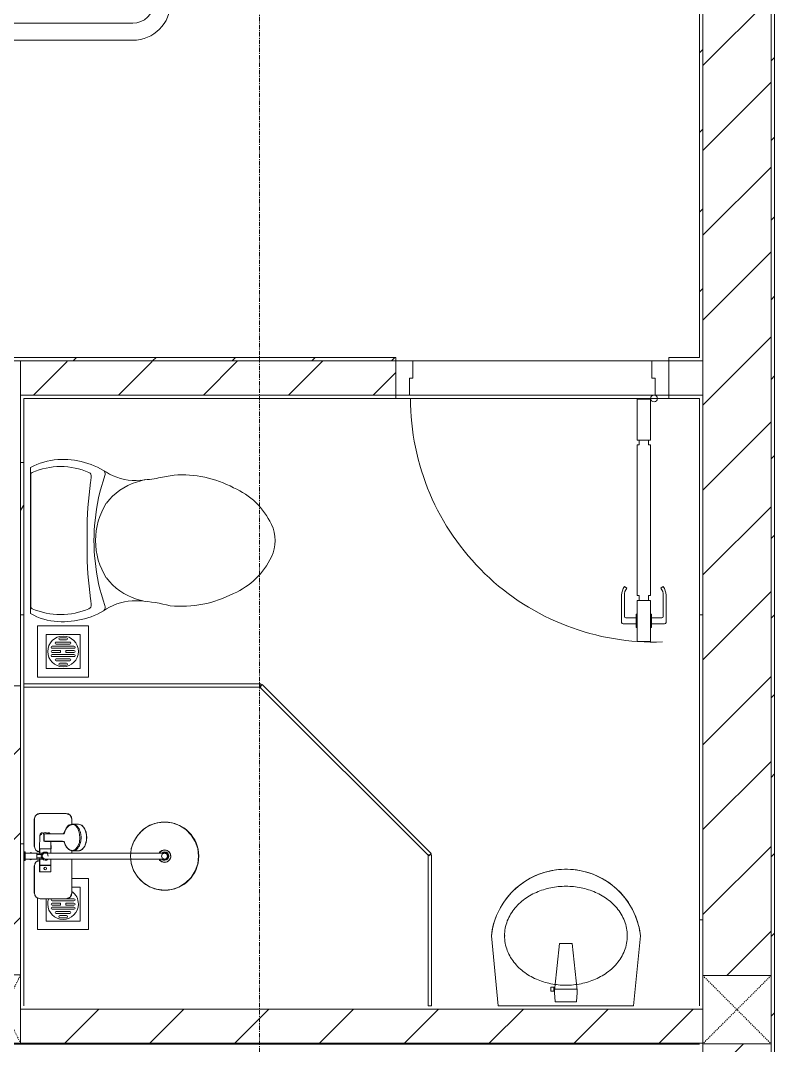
# Model space of a CAD drawing. Header units: millimetres. Extents: x 5357 to 201988, y -16345 to 109895.
# Drawn here: x 114252 to 116463, y 56630 to 59635 of the extents above; entities that cross this region are included whole.
import ezdxf

# ---------------------------------------------------------------- set-up
doc = ezdxf.new("R2010")
doc.units = ezdxf.units.MM
doc.linetypes.add('Dash', pattern=[6, 3, -3])
doc.linetypes.add('Grid Line', pattern=[22.225, 12.7, -3.175, 3.175, -3.175])
for name, color, linetype, lineweight in [('0-1', 7, 'Continuous', 5), ('A-DETL-GENF-1', 53, 'Continuous', 9), ('A-DOOR-1', 53, 'Continuous', 9), ('A-FLOR', 192, 'Continuous', 9), ('A-FLOR-1', 10, 'Continuous', 9), ('A-FLOR-2', 53, 'Continuous', 9), ('A-GLAZ-CURT-1', 53, 'Continuous', 9), ('A-WALL', 113, 'Continuous', 9), ('A-WALL-1', 9, 'Continuous', 18), ('A-WALL-2', 53, 'Continuous', 9), ('A-WALL-4', 113, 'Continuous', 18), ('A-WALL-PATT-1', 10, 'Continuous', 9), ('A-WALL-PATT-2', 53, 'Continuous', 9), ('A-WALL-PATT-3', 111, 'Continuous', 9), ('I-FURN-1', 53, 'Continuous', 9), ('I-WALL-1', 9, 'Continuous', 18), ('I-WALL-2', 53, 'Continuous', 9), ('I-WALL-3', 2, 'Continuous', 18), ('M-EQPM-1', 53, 'Continuous', 9), ('P-SANR-FIXT', 6, 'Continuous', 9), ('P-SANR-FIXT-1', 53, 'Continuous', 9), ('P-SANR-FIXT-2', 221, 'Continuous', 9), ('S-COLS', 52, 'Continuous', 9), ('S-COLS-2', 9, 'Continuous', 18), ('S-COLS-4', 53, 'Continuous', 9), ('S-COLS-5', 52, 'Continuous', 18), ('S-COLS-6', 52, 'Dash', 9), ('S-COLS-HDLN', 52, 'Dash', 9), ('S-COLS-HDLN-1', 53, 'Dash', 9), ('S-GRID-1', 1, 'Grid Line', 9)]:
    doc.layers.add(name, color=color, linetype=linetype, lineweight=lineweight)
pattern_1 = [(45, (0, 0), (-124.4508, 124.4508), [])]
pattern_2 = [(45, (0, 0), (-116.67262, 116.67262), [])]
pattern_3 = [(0, (0, 0), (894.08, 223.52), [73.762, -596.798, 73.762, -596.798, -3576.32]), (0, (0, 0), (894.08, 223.52), [-1341.12, 73.762, -1267.358, 73.762, -596.798, -1564.64]), (0, (0, 0), (894.08, 223.52), [-3352.8, 73.762, -373.278, 73.762, -1043.838]), (120, (335.28, 111.76), (-640.614, 662.536), [73.762, -596.798, 73.762, -4173.118]), (120, (335.28, 111.76), (-640.614, 662.536), [-744.322, -596.798, 73.762, -1267.358, -2235.2]), (120, (335.28, 111.76), (-640.614, 662.536), [-2682.24, 73.762, -596.798, 73.762, -1490.878]), (120, (335.28, 111.76), (-640.614, 662.536), [-3426.562, -373.278, 73.762, -1043.838]), (240, (447.04, 558.8), (-253.466, -886.056), [73.762, -596.798, 73.762, -4173.118]), (240, (447.04, 558.8), (-253.466, -886.056), [-744.322, -596.798, 73.762, -1267.358, -2235.2]), (240, (447.04, 558.8), (-253.466, -886.056), [-2682.24, 73.762, -596.798, 73.762, -1490.878]), (240, (447.04, 558.8), (-253.466, -886.056), [-3426.562, -373.278, 73.762, -1043.838])]

# ---------------------------------------------------------------- blocks, each defined once
blk = doc.blocks.new('NCV_TKTC_KET CAU_rvt-1-TKCS_MB SÂN ĐƯỜNG NỘI BỘ')
at = {"layer": 'A-FLOR-1'}
for p, q in [((111752.8, 56634.3), (116242.6, 56634.3)), ((116242.6, 56634.3), (111752.8, 56634.3)), ((116242.6, 56634.3), (111752.8, 56634.3)), ((111752.8, 56634.3), (116242.6, 56634.3))]:
    blk.add_line(p, q, dxfattribs=at)
blk = doc.blocks.new('DOOR_CW_01 CANH MO-PANEL KINH - DIG_02-800x2200-CỬA NHÔM KÍNH-400864-TKCS_MB SÂN ĐƯỜNG NỘI BỘ')
at = {"layer": 'A-DETL-GENF-1'}
for p, q in [((-347, 772), (-307, 772)), ((-347, 652), (-347, 772)), ((-307, 772), (-307, 652)), ((-349, 731.8), (-347, 731.8)), ((-349, 692.2), (-349, 731.8)), ((-347, 692.2), (-347, 731.8)), ((-307, 692.2), (-307, 731.8)), ((-305, 731.8), (-307, 731.8)), ((-305, 692.2), (-305, 731.8)), ((-392, 637), (-392, 716.5)), ((-349, 720.5), (-388, 720.5)), ((-384, 699.5), (-384, 637)), ((-349, 703.5), (-380, 703.5)), ((-347, 692.2), (-349, 692.2)), ((-307, 692.2), (-305, 692.2)), ((-305, 720.5), (-266, 720.5)), ((-305, 703.5), (-274, 703.5)), ((-270, 699.5), (-270, 637)), ((-262, 637), (-262, 716.5)), ((-307, 652), (-347, 652)), ((-347, 638), (-341, 638)), ((-347, 638), (-347, 196)), ((-313, 652), (-341, 652)), ((-341, 652), (-341, 638)), ((-313, 638), (-313, 652)), ((-307, 638), (-313, 638)), ((-307, 196), (-307, 638)), ((-383.9, 611.2), (-377.3, 615.8)), ((-270.1, 611.2), (-276.7, 615.8)), ((-347, 196), (-341, 196)), ((-307, 182), (-347, 182)), ((-347, 182), (-347, 62)), ((-341, 196), (-341, 182)), ((-341, 182), (-313, 182)), ((-307, 196), (-313, 196)), ((-313, 182), (-313, 196)), ((-307, 62), (-307, 182)), ((-347, 62), (-307, 62))]:
    blk.add_line(p, q, dxfattribs=at)
blk.add_circle((-357, 60), 10, dxfattribs=at)
for centre, radius, start, end in [((-357, 60), 714, 360, 92), ((-388, 716.5), 4, 90, 180), ((-380, 699.5), 4, 90, 180), ((-274, 699.5), 4, 0, 90), ((-266, 716.5), 4, 0, 90), ((-347, 637), 45, 180, 215), ((-347, 637), 37, 180, 215), ((-307, 637), 37, 325, 0), ((-307, 637), 45, 325, 0)]:
    blk.add_arc(centre, radius, start, end, dxfattribs=at)
at = {"layer": 'A-DOOR-1'}
for p, q in [((-360, 50), (-400, 50)), ((-400, 50), (-400, -50)), ((-360, 0), (-360, 50)), ((-357, 50), (-332, 50)), ((400, 50), (360, 50)), ((360, 50), (360, 0)), ((400, -50), (400, 50)), ((-350, 0), (-360, 0)), ((-350, -50), (-350, 0)), ((360, 0), (350, 0)), ((350, 0), (350, -50)), ((-400, -50), (-350, -50)), ((350, -50), (400, -50))]:
    blk.add_line(p, q, dxfattribs=at)
blk = doc.blocks.new('GIUONG NGU-2TAB-1600x2000 - GIUONG NGU-2TAB-1600x2000-842839-TKCS_MB SÂN ĐƯỜNG NỘI BỘ')
at = {"layer": 'I-FURN-1'}
for p, q in [((8.5, 0), (8.5, -50)), ((458.5, -50), (458.5, 0)), ((458.5, 0), (458.5, -50)), ((2108.2, -50), (2108.2, 0)), ((2108.2, 0), (2108.2, -50)), ((2558.2, -50), (2558.2, 0)), ((458.5, -50), (8.5, -50)), ((8.5, -50), (8.5, -450.3)), ((8.5, -50), (458.5, -50)), ((458.5, -50), (8.5, -50)), ((8.5, -50), (8.5, -450.3)), ((458.5, -450.3), (458.5, -50)), ((2108.2, -50), (458.5, -50)), ((458.5, -50), (458.5, -1938.9)), ((458.5, -50), (2108.2, -50)), ((458.5, -1938.9), (458.5, -50)), ((458.5, -450.3), (458.5, -50)), ((458.5, -50), (2108.2, -50)), ((2558.2, -50), (2108.2, -50)), ((2108.2, -50), (2108.2, -450.3)), ((2108.2, -1938.9), (2108.2, -50)), ((2108.2, -50), (2558.2, -50)), ((2108.2, -50), (2558.2, -50)), ((2108.2, -450.3), (2108.2, -50)), ((2108.2, -50), (2108.2, -1938.9)), ((2558.2, -450.3), (2558.2, -50)), ((2558.2, -50), (2558.2, -450.3)), ((233.5, -86.8), (233.5, -413.5)), ((2333.2, -86.8), (2333.2, -413.5)), ((508.5, -100), (2058.2, -100)), ((508.5, -1938.9), (508.5, -100)), ((2058.2, -100), (2058.2, -1938.9)), ((120.2, -250.2), (346.8, -250.2)), ((2446.5, -250.2), (2219.8, -250.2)), ((8.5, -450.3), (458.5, -450.3)), ((8.5, -450.3), (458.5, -450.3)), ((2108.2, -450.3), (2558.2, -450.3)), ((2558.2, -450.3), (2108.2, -450.3)), ((1997.1, -2000), (569.6, -2000)), ((569.6, -2050), (1997.1, -2050)), ((1997.1, -2050), (569.6, -2050))]:
    blk.add_line(p, q, dxfattribs=at)
for centre in [(233.5, -250.2), (2333.2, -250.2)]:
    blk.add_circle(centre, 150.7, dxfattribs=at)
for centre, radius, start, end in [((569.6, -1938.9), 111.1, 180, 270), ((569.6, -1938.9), 111.1, 180, 270), ((569.6, -1938.9), 61.1, 180, 270), ((1997.1, -1938.9), 111.1, 270, 360), ((1997.1, -1938.9), 61.1, 270, 0), ((1997.1, -1938.9), 111.1, 270, 0)]:
    blk.add_arc(centre, radius, start, end, dxfattribs=at)
blk = doc.blocks.new('TOILET - TOILET-348229-TKCS_MB SÂN ĐƯỜNG NỘI BỘ')
at = {"layer": 'P-SANR-FIXT-1'}
for p, q in [((214.2, -19.1), (-214.2, -19.1)), ((194, -19.9), (-194, -19.9)), ((-171.7, -330.3), (-178.6, -355.5)), ((171.7, -330.3), (178.6, -355.5))]:
    blk.add_line(p, q, dxfattribs=at)
for centre, radius, start, end in [((-46.1, -111.1), 191.6, 151.2809, 176.4513), ((-9.8, -107.2), 207.3, 156.2862, 203.7138), ((-193.7, -26.4), 6.48, 92.3168, 156.2862), ((193.7, -26.4), 6.48, 23.7138, 87.6832), ((9.8, -107.2), 207.3, 336.2862, 23.7138), ((46.1, -111.1), 191.6, 3.5487, 28.7191), ((1.9, -114.1), 239.7, 176.4513, 195.2961), ((-1.9, -114.1), 239.7, 344.7039, 3.5487), ((-4, -115.7), 233.6, 195.2961, 215.2147), ((4, -115.7), 233.6, 324.7853, 344.7039), ((-189.1, -185.5), 11.7, 205.4105, 277.5788), ((0.6, -792.1), 586.9, 95.8322, 108.9927), ((178.9, -2951.3), 2778.4, 97.2351, 97.5788), ((-14.3, -1400.4), 1215.6, 90.3974, 97.407), ((0, -416), 206.1, 90, 122.0732), ((0, -786.7), 581.5, 84.1678, 95.8322), ((0, -3462.8), 3278, 89.6026, 90.3974), ((0, -416), 206.1, 57.9268, 90), ((14.3, -1400.4), 1215.6, 82.593, 89.6026), ((-0.6, -792.1), 586.9, 71.0073, 84.1678), ((-178.9, -2951.3), 2778.4, 82.4212, 82.7649), ((189.1, -185.5), 11.7, 262.4212, 334.5895), ((-195, -224.1), 13.8, 230.6724, 288.9927), ((195, -224.1), 13.8, 251.0073, 309.3276), ((-343.5, -327.4), 167.3, 355.4559, 27.38), ((-0.4, -384), 179.5, 127.4036, 162.5964), ((0.4, -384), 179.5, 17.4036, 52.5964), ((343.5, -327.4), 167.3, 152.62, 184.5441), ((-719.2, -297.5), 544.3, 346.0536, 355.4559), ((719.2, -297.5), 544.3, 184.5441, 190.2879), ((-1948.3, -805.1), 2171.2, 9.681, 10.8949), ((137.1, -461.2), 329.8, 174.3487, 207.6878), ((-137.1, -461.2), 329.8, 332.3122, 3.6835), ((45.1, -528.6), 217.6, 203.2216, 244.7718), ((-45.1, -528.6), 217.6, 295.2282, 336.7784), ((0, -624.4), 111.7, 244.7718, 295.2282)]:
    blk.add_arc(centre, radius, start, end, dxfattribs=at)
blk = doc.blocks.new('bonruatreo - Chậu rửa-348246-TKCS_MB SÂN ĐƯỜNG NỘI BỘ')
at = {"layer": 'P-SANR-FIXT-1'}
for p, q in [((-218.6, 205), (-198.4, 0)), ((-177.8, 205), (-180.6, 205)), ((198.4, 0), (218.6, 205)), ((-198.4, 0), (198.4, 0)), ((165, 0), (-165, 0))]:
    blk.add_line(p, q, dxfattribs=at)
at = {"layer": 'P-SANR-FIXT-1', "flags": 128}
blk.add_lwpolyline([(-218.6, 205), (-217.4, 213.7), (-215.9, 222.4), (-214, 231), (-211.8, 239.5), (-209.3, 247.9), (-206.4, 256.2), (-203.2, 264.4), (-199.6, 272.5), (-195.8, 280.4), (-191.6, 288.1), (-187.1, 295.7), (-182.3, 303.1), (-177.3, 310.3), (-171.9, 317.3), (-166.3, 324.1), (-160.4, 330.6), (-154.2, 336.9), (-147.8, 342.9), (-141.2, 348.7), (-134.3, 354.2), (-127.3, 359.4), (-120, 364.4), (-112.5, 369), (-104.9, 373.4), (-97.1, 377.4), (-89.1, 381.2), (-81, 384.6), (-72.7, 387.6), (-64.4, 390.4), (-55.9, 392.8), (-47.3, 394.8), (-38.7, 396.6), (-30, 397.9), (-21.3, 399), (-12.5, 399.6), (-3.7, 400), (5.1, 399.9), (13.9, 399.6), (22.6, 398.8), (31.4, 397.8), (40.1, 396.3), (48.7, 394.5), (57.2, 392.4), (65.7, 390), (74, 387.2), (82.2, 384.1), (90.3, 380.6), (98.3, 376.8), (106.1, 372.7), (113.7, 368.3), (121.1, 363.6), (128.4, 358.7), (135.4, 353.4), (142.2, 347.8), (148.8, 342), (155.2, 335.9), (161.3, 329.6), (167.2, 323), (172.8, 316.2), (178.1, 309.2), (183.1, 302), (187.8, 294.6), (192.2, 287), (196.4, 279.2), (200.2, 271.3), (203.7, 263.2), (206.8, 255), (209.7, 246.6), (212.2, 238.2), (214.3, 229.7), (216.1, 221.1), (217.6, 212.4), (218.6, 205)], dxfattribs=at)
at = {"layer": 'P-SANR-FIXT-1'}
blk.add_arc((0, 180), 220, 6.525, 173.475, dxfattribs=at)
for points in [[(-180, 205), (-180, 212.4), (-178.6, 227.3), (-172.4, 248.8), (-162.5, 268.9), (-149.4, 287), (-133.8, 303), (-116.1, 316.6), (-96.9, 327.9), (-76.5, 336.8), (-55.2, 343.5), (-33.3, 347.9), (-11.2, 350.1), (11.1, 350.1), (33.3, 347.9), (55.2, 343.5), (76.5, 336.8), (96.9, 327.9), (116.1, 316.6), (133.8, 302.9), (149.5, 287), (162.5, 268.8), (172.4, 248.8), (178.6, 227.3), (180, 212.4), (180, 205)], [(180, 205), (180, 197.6), (178.6, 182.7), (172.4, 161.2), (162.5, 141.2), (149.5, 123), (133.8, 107.1), (116.1, 93.4), (96.9, 82.1), (76.5, 73.2), (55.2, 66.5), (33.3, 62.1), (11.1, 59.9), (-11.2, 59.9), (-33.3, 62.1), (-55.2, 66.5), (-76.5, 73.2), (-96.9, 82.1), (-116.1, 93.4), (-133.8, 107), (-149.4, 123), (-162.5, 141.1), (-172.4, 161.2), (-178.6, 182.7), (-180, 197.6), (-180, 205)]]:
    blk.add_open_spline(points, degree=3, dxfattribs=at)
at = {"layer": 'P-SANR-FIXT-2'}
for p, q in [((-18.5, 182.5), (-32.2, 52.9)), ((18.5, 182.5), (-18.5, 182.5)), ((33, 45.4), (18.5, 182.5)), ((-35.6, 54.2), (-44.7, 54.2)), ((-44.7, 54.2), (-44.7, 42.8)), ((-44.7, 42.8), (-35.6, 42.8)), ((-35.6, 52.9), (-35.6, 54.2)), ((-32.2, 52.9), (-35.6, 52.9)), ((-35.6, 44.2), (-35.6, 52.9)), ((-35.6, 42.8), (-35.6, 44.2)), ((-35.6, 44.2), (-33.1, 44.2)), ((-32.2, 52.9), (-33.1, 44.2)), ((-33, 37.3), (-31.4, 12.2)), ((32.7, 48.5), (-32.7, 48.5)), ((31.4, 12.2), (33, 37.3)), ((-30.2, 11), (30.2, 11))]:
    blk.add_line(p, q, dxfattribs=at)
for centre, radius, start, end in [((5.5, 41.4), 38.7, 175.8543, 186.034), ((-5.5, 41.4), 38.7, 353.966, 6.034), ((-30.1, 12.3), 1.3, 183.5997, 268.7722), ((30.1, 12.3), 1.3, 271.2278, 356.4003)]:
    blk.add_arc(centre, radius, start, end, dxfattribs=at)
blk = doc.blocks.new('93925000_0001 - 93925000_top_dwg_93925000_T-348115-TKCS_MB SÂN ĐƯỜNG NỘI BỘ')
at = {"layer": 'P-SANR-FIXT'}
for p, q in [((-125, -47.4), (-125, -123.4)), ((-29.3, -30.4), (-108, -30.4)), ((-46.3, -78.4), (-46.3, -46.7)), ((-27.2, -47.1), (-26.1, -47.1)), ((21.5, -45.9), (60.6, -46.7)), ((29.3, -30.4), (108, -30.4)), ((125, -47.4), (125, -123.4)), ((-27.2, -77.9), (-26.1, -77.9)), ((-9, -412.5), (-9, -62.5)), ((9, -62.5), (9, -412.5)), ((43, -78.7), (21.5, -79.2)), ((43, -64.7), (43, -117.7)), ((65.8, -117.7), (65.8, -64.7)), ((42.7, -117.9), (42.7, -117.9)), ((43.2, -117.6), (43.2, -117.5)), ((65.6, -117.5), (65.6, -117.6)), ((66.1, -117.9), (66.1, -117.9)), ((-108, -140.4), (-9, -140.4)), ((9, -140.4), (16.1, -140.4)), ((15.4, -159.1), (15.8, -143.3)), ((108, -140.4), (92.7, -140.4)), ((93, -143.3), (93.4, -159.1))]:
    blk.add_line(p, q, dxfattribs=at)
at = {"layer": 'P-SANR-FIXT', "flags": 128}
for points in [[(-45.8, -46.1), (-27.2, -46.1), (-27.2, -78.9), (-45.8, -78.9)], [(-26.1, -46), (-26.1, -78.9), (-9, -79)], [(21.5, -47.4), (21.5, -79.1), (9, -79)]]:
    blk.add_lwpolyline(points, dxfattribs=at)
at = {"layer": 'P-SANR-FIXT'}
for centre, radius in [((-36.5, -62.5), 3.95), ((0, -412.5), 100)]:
    blk.add_circle(centre, radius, dxfattribs=at)
for centre, radius, start, end in [((-108, -47.4), 17, 90, 180), ((-45.8, -46.6), 0.5, 90, 180), ((-29.3, -47.4), 17, 4.7626, 90), ((0, -62.5), 12, 318.5904, 221.4096), ((0, -62.5), 9, 90, 180.0008), ((0, -62.5), 9, 360, 90), ((29.3, -47.4), 17, 90, 175.2374), ((45.9, -61.8), 2.75, 130.8294, 155.1929), ((46.1, -62.1), 3.08, 110.5459, 130.8294), ((54.4, -334.8), 275.9, 88.2683, 91.7343), ((59.7, -57.1), 10.5, 38.6491, 85.492), ((108, -47.4), 17, 360, 90), ((-45.8, -78.4), 0.5, 180, 270), ((45.7, -61.8), 2.59, 155.1929, 175.7071), ((-11.1, -67.1), 76.9, 1.7693, 4.1075), ((65.2, -72.4), 3.46, 323.2522, 79.3541), ((51.7, -159.9), 42.8, 109.7779, 113.2977), ((52.5, -162.2), 45.2, 106.1472, 109.7766), ((53.2, -164.5), 47.7, 103.9355, 106.1665), ((39.1, -108.2), 10.4, 284.3956, 285.5116), ((40.8, -114.2), 4.19, 285.5116, 289.9665), ((40.2, -112.5), 6, 289.9665, 292.7061), ((41.4, -115.3), 2.96, 292.7061, 296.5405), ((41.3, -115.1), 3.16, 296.9591, 300.8286), ((41.8, -115.8), 2.26, 300.8286, 305.287), ((42.1, -116.4), 1.64, 305.287, 309.9326), ((42.6, -116.9), 0.906, 309.9326, 315.24), ((66.5, -116.6), 1.39, 229.6335, 235.1234), ((66.3, -116.8), 1.08, 225.1702, 229.6335), ((67.3, -115.4), 2.79, 235.1234, 238.7439), ((67.2, -115.6), 2.6, 238.7439, 243.4573), ((67.8, -114.4), 3.89, 243.9189, 246.8313), ((68.1, -113.8), 4.52, 246.843, 250.4792), ((68.3, -113.2), 5.24, 250.478, 254.0406), ((68.5, -112.7), 5.75, 254.0357, 256.0561), ((55.4, -165.2), 48.4, 73.8659, 76.0481), ((56.2, -162.4), 45.5, 70.241, 73.86), ((57.4, -159.2), 42.1, 66.6693, 70.2637), ((-108, -123.4), 17, 180, 270), ((32.6, -143.6), 16.9, 172.414, 179.1297), ((33.7, -143.7), 17.9, 164.9525, 172.4168), ((35.2, -144.2), 19.5, 157.9614, 164.9563), ((37.1, -144.9), 21.6, 151.4775, 157.9654), ((39.3, -146.1), 24, 145.4892, 151.4815), ((41.5, -147.6), 26.8, 139.9517, 145.4927), ((43.6, -149.4), 29.5, 134.7867, 139.9744), ((46.2, -152), 33.2, 130.0223, 134.7808), ((47.7, -153.8), 35.5, 125.4414, 130.0144), ((49.9, -156.8), 39.2, 121.1773, 125.4365), ((50.6, -157.9), 40.5, 119.697, 121.1761), ((51, -158.7), 41.5, 117.0276, 119.7085), ((52.2, -161.1), 44.1, 113.3199, 117.0258), ((56.5, -161.3), 44.3, 62.9815, 66.6728), ((58, -158.4), 41.1, 60.2783, 62.9855), ((57.7, -158.9), 41.7, 58.8444, 60.2824), ((59.2, -156.4), 38.7, 54.5377, 58.8482), ((60.9, -154), 35.8, 50.0034, 54.5405), ((62.8, -151.7), 32.8, 45.1921, 50.0042), ((65, -149.6), 29.8, 40.0487, 45.1896), ((87.6, -128.4), 1.5, 180, 187.5386), ((87.6, -128.4), 1.5, 258.6057, 270), ((67.2, -147.7), 26.8, 34.5125, 40.0422), ((69.4, -146.2), 24.2, 28.5363, 34.4919), ((73.8, -143.9), 19.2, 21.6374, 28.9183), ((71.2, -145), 22.1, 15.4436, 21.6374), ((76.8, -143.4), 16.2, 7.1859, 15.4436), ((73.9, -143.8), 19.1, 1.2699, 7.1859), ((108, -123.4), 17, 270, 360), ((32.7, -159), 17.3, 181.3198, 222.2619), ((76, -159), 17.4, 317.3098, 358.6393), ((54.2, -123), 60.6, 259.1395, 270.1494), ((54.2, -119.5), 64.1, 270.1494, 280.3637), ((0, -412.5), 18, 120.2491, 59.7509), ((0, -412.5), 12.2, 137.7946, 42.2054), ((0, -412.5), 9, 180, 0)]:
    blk.add_arc(centre, radius, start, end, dxfattribs=at)
for points, degree in [([(-12.9, 0), (-12.9, -1.5), (-12.9, -3)], 2), ([(12.9, 0), (0, 0), (-12.8, 0)], 2), ([(12.8, 0), (12.9, 0), (12.9, 0)], 2), ([(12.9, 0), (12.9, -1.5), (12.9, -3)], 2), ([(-12.9, -3), (0, -3), (12.8, -3)], 2), ([(-12.8, -3), (-12.9, -3), (-12.9, -3)], 2), ([(-8.5, -3.8), (-8.5, -20.9), (-8.5, -38)], 2), ([(8.5, -3.8), (8.5, -20.9), (8.5, -38)], 2), ([(-5, -46), (-15.5, -46), (-26.1, -46)], 2), ([(-8.5, -38), (0, -38), (8.5, -38)], 2), ([(-5, -38), (-5, -44.8), (-5, -51.6)], 2), ([(5, -38), (5, -44.8), (5, -51.6)], 2), ([(5, -46), (13.3, -46), (21.5, -46)], 2), ([(46.1, -59), (45.8, -59), (45.6, -59), (45.4, -59.1), (45.2, -59.1), (45, -59.2)], 5), ([(65.6, -61.6), (65.6, -60.8), (65.5, -60), (64.3, -59), (63.5, -59), (62.7, -59)], 5), ([(43.2, -61.6), (43.1, -62.2), (43.3, -62.8), (43, -63.5), (43, -64.1), (43, -64.7)], 5), ([(42.8, -182.5), (33, -180.6), (24.7, -176.4), (19.9, -170.7)], 3), ([(88.8, -170.8), (83.9, -176.5), (75.6, -180.7), (65.8, -182.5)], 3)]:
    blk.add_open_spline(points, degree=degree, dxfattribs=at)
for points, weights in [([(-9.3, -3), (-8.5, -3), (-8.5, -3.8)], [1, 0.707106775639, 1]), ([(9.3, -3), (8.5, -3), (8.5, -3.8)], [1, 0.707106765177, 1]), ([(21.5, -45.9), (21.5, -45.7), (21.5, -47.4)], [0.874147445041, 0.908470869121, 1]), ([(67.9, -74.4), (66.9, -75.7), (65.8, -76.4)], [1, 0.991614392871, 1]), ([(54.4, -167.3), (15.8, -167.3), (15.8, -143.6)], [1, 0.707106781187, 1]), ([(93, -143.6), (93, -167.3), (54.4, -167.3)], [1, 0.707106781187, 1])]:
    blk.add_rational_spline(points, weights, degree=2, dxfattribs=at)
blk.add_open_spline([(68, -50.6), (68.4, -51.1), (68.6, -51.7), (68.7, -53.5), (68.2, -54.7), (66.1, -57), (64.6, -58.1), (62.7, -59)], degree=3, knots=[0.3623591, 0.3623591, 0.3623591, 0.3623591, 0.4991435, 0.4991435, 0.7494159, 0.7494159, 0.9564651, 0.9564651, 0.9564651, 0.9564651], dxfattribs=at)
blk = doc.blocks.new('93925000_0001 - 93925000_top_dwg-348114-TKCS_MB SÂN ĐƯỜNG NỘI BỘ')
blk.add_blockref('93925000_0001 - 93925000_top_dwg_93925000_T-348115-TKCS_MB SÂN ĐƯỜNG NỘI BỘ', (0, 0))
blk = doc.blocks.new('93925000_0001 - 93925000_3D_low_dwg-348120-TKCS_MB SÂN ĐƯỜNG NỘI BỘ')
at = {"layer": 'P-SANR-FIXT'}
for p, q in [((-13, -2.4), (-13, 0.4)), ((-13, -2.4), (-13, 0.4)), ((-13, 0.4), (-11.6, 0.4)), ((-13, 0.4), (-12.1, 0.4)), ((-13, 0.4), (-11.6, 0.4)), ((-13, 0.4), (-12.1, 0.4)), ((-12.1, 0.4), (-9.1, 0.4)), ((-12.1, 0.4), (-9.1, 0.4)), ((-8, 0.4), (-11.6, 0.4)), ((-8, 0.4), (-11.6, 0.4)), ((-9.1, 0.4), (-5, 0.4)), ((-9.1, 0.4), (-5, 0.4)), ((-2.7, 0.4), (-8, 0.4)), ((-2.7, 0.4), (-8, 0.4)), ((-5, 0.4), (0, 0.4)), ((-5, 0.4), (0, 0.4)), ((2.9, 0.4), (-2.7, 0.4)), ((2.9, 0.4), (-2.7, 0.4)), ((0, 0.4), (5.1, 0.4)), ((0, 0.4), (5.1, 0.4)), ((8.2, 0.4), (2.9, 0.4)), ((8.2, 0.4), (2.9, 0.4)), ((5.1, 0.4), (9, 0.4)), ((5.1, 0.4), (9, 0.4)), ((11.6, 0.4), (8.2, 0.4)), ((11.6, 0.4), (8.2, 0.4)), ((9, 0.4), (12, 0.4)), ((9, 0.4), (12, 0.4)), ((13, 0.4), (11.6, 0.4)), ((13, 0.4), (11.6, 0.4)), ((12, 0.4), (13, 0.4)), ((12, 0.4), (13, 0.4)), ((13, -2.4), (13, 0.4)), ((13, -2.4), (13, 0.4)), ((-108, -30), (-120, -35)), ((-120, -35), (-108, -30)), ((-29.2, -30), (-108, -30)), ((-108, -30), (-29.2, -30)), ((-17.2, -35), (-29.2, -30)), ((-29.2, -30), (-17.2, -35)), ((-13, -2.4), (-11.6, -2.4)), ((-12.1, -2.4), (-13, -2.4)), ((-13, -2.4), (-11.6, -2.4)), ((-12.1, -2.4), (-13, -2.4)), ((-9.1, -2.4), (-12.1, -2.4)), ((-9.1, -2.4), (-12.1, -2.4)), ((-11.6, -2.4), (-8.9, -2.4)), ((-11.6, -2.4), (-8.5, -2.4)), ((-11.1, -20.1), (-8.9, -14.6)), ((-8.9, -25.2), (-11.1, -20.1)), ((-5, -2.4), (-9.1, -2.4)), ((-8.9, -45.6), (-8.9, -2.4)), ((-8.5, -52.1), (-8.5, -2.4)), ((-6.1, -2.4), (-8.5, -2.4)), ((-0.3, -2.4), (-6.1, -2.4)), ((0, -2.4), (-5, -2.4)), ((-0.3, -2.4), (6.1, -2.4)), ((5.1, -2.4), (0, -2.4)), ((5.1, -2.4), (9, -2.4)), ((6.1, -2.4), (8.5, -2.4)), ((8.5, -2.4), (8.5, -52.1)), ((11.6, -2.4), (8.5, -2.4)), ((11.6, -2.4), (8.9, -2.4)), ((8.9, -2.4), (8.9, -45.6)), ((11.1, -20.1), (8.9, -15)), ((8.9, -25.6), (11.1, -20.1)), ((9, -2.4), (12, -2.4)), ((9, -2.4), (12, -2.4)), ((13, -2.4), (11.6, -2.4)), ((13, -2.4), (11.6, -2.4)), ((12, -2.4), (13, -2.4)), ((12, -2.4), (13, -2.4)), ((17.2, -35), (29.2, -30)), ((17.2, -35), (29.2, -30)), ((108, -30), (29.2, -30)), ((29.2, -30), (108, -30)), ((120, -35), (108, -30)), ((108, -30), (120, -35)), ((-120, -35), (-125, -47)), ((-125, -47), (-120, -35)), ((-125, -47), (-125, -123)), ((-125, -123), (-125, -47)), ((-46.3, -45.7), (-27.2, -45.6)), ((-46.3, -45.7), (-46.3, -46.9)), ((-46.3, -46.9), (-46.3, -45.7)), ((-46.3, -50.5), (-46.3, -46.9)), ((-46.3, -50.5), (-46.3, -56.1)), ((-46.3, -56.1), (-46.3, -62.1)), ((-40.5, -62.1), (-39.4, -59.4)), ((-36.6, -58.1), (-39.4, -59.4)), ((-36.6, -58.1), (-33.6, -59.3)), ((-33.6, -59.3), (-32.5, -62.1)), ((-27.2, -45.6), (-27.2, -46.8)), ((-27.2, -46.8), (-27.2, -45.6)), ((-27.2, -46.8), (-27.2, -50.4)), ((-27.2, -56), (-27.2, -50.4)), ((-27.2, -62.1), (-27.2, -56)), ((-8.5, -45.6), (-26.1, -45.6)), ((-26.1, -46.8), (-26.1, -45.6)), ((-26.1, -46.8), (-26.1, -50.4)), ((-26.1, -56), (-26.1, -50.4)), ((-26.1, -62.1), (-26.1, -56)), ((-12.8, -45.6), (-17.2, -35)), ((-17.2, -35), (-12.8, -45.6)), ((-11.1, -57.5), (-12, -62.1)), ((-11.2, -57.7), (-12, -62.1)), ((-8.5, -53.6), (-11.2, -57.7)), ((-8.5, -53.6), (-11.2, -57.7)), ((-11.1, -57.5), (-11.2, -57.7)), ((-5.4, -54.9), (-9, -62.1)), ((-4.4, -50.9), (-8.5, -53.6)), ((-4.4, -50.9), (-8.5, -53.6)), ((-5.4, -54.9), (-6.9, -57.9)), ((0, -53.1), (-5.4, -54.9)), ((-4.6, -51), (-4.4, -50.9)), ((0, -50.1), (-4.4, -50.9)), ((4.4, -50.9), (0, -50.1)), ((4.4, -50.9), (8.5, -53.6)), ((4.4, -50.9), (8.5, -53.6)), ((4.4, -50.9), (4.6, -51)), ((9, -62.1), (6.4, -55.7)), ((21.5, -45.6), (8.5, -45.6)), ((11.2, -57.7), (8.5, -53.6)), ((11.2, -57.7), (8.5, -53.6)), ((11.1, -57.5), (8.5, -53.6)), ((11.1, -57.5), (11.2, -57.7)), ((12, -62.1), (11.2, -57.7)), ((12, -62.1), (11.2, -57.7)), ((12.8, -45.6), (17.2, -35)), ((17.2, -35), (12.8, -45.6)), ((21.5, -45.6), (60.6, -46.1)), ((21.5, -46.8), (21.5, -45.6)), ((21.5, -46.8), (21.5, -50.4)), ((21.5, -56), (21.5, -50.4)), ((21.5, -62.1), (21.5, -56)), ((44.3, -58.6), (44.2, -112.9)), ((65.4, -58.6), (44.3, -58.6)), ((60.6, -46.1), (66.7, -50.3)), ((63.5, -52.1), (62.2, -49.2)), ((65.4, -58.6), (65.4, -112.9)), ((66.7, -50.3), (69.5, -62.1)), ((125, -47), (120, -35)), ((120, -35), (125, -47)), ((125, -123), (125, -47)), ((125, -47), (125, -123)), ((-46.3, -68.1), (-46.3, -62.1)), ((-46.3, -73.7), (-46.3, -68.1)), ((-46.3, -77.3), (-46.3, -73.7)), ((-46.3, -78.5), (-46.3, -77.3)), ((-46.3, -78.5), (-46.3, -77.3)), ((-46.3, -78.5), (-27.2, -78.6)), ((-40.5, -62.1), (-39.3, -64.9)), ((-36.5, -66.1), (-39.3, -64.9)), ((-33.6, -64.8), (-36.5, -66.1)), ((-33.6, -64.8), (-32.5, -62.1)), ((-27.2, -68.2), (-27.2, -62.1)), ((-27.2, -73.8), (-27.2, -68.2)), ((-27.2, -77.4), (-27.2, -73.8)), ((-27.2, -78.6), (-27.2, -77.4)), ((-27.2, -77.4), (-27.2, -78.6)), ((-26.1, -68.2), (-26.1, -62.1)), ((-26.1, -73.8), (-26.1, -68.2)), ((-26.1, -77.4), (-26.1, -73.8)), ((-26.1, -78.6), (-26.1, -77.4)), ((-26.1, -78.6), (-9, -78.6)), ((-12, -62.1), (-11.2, -66.5)), ((-12, -62.1), (-11.2, -66.5)), ((-11.1, -66.7), (-11.2, -66.5)), ((-11.2, -66.5), (-9, -69.8)), ((-11.1, -66.7), (-9, -69.9)), ((-9, -62.1), (-9, -66.3)), ((-9, -79.5), (-9, -66.3)), ((-9, -79.5), (-9, -94.5)), ((6.4, -68.5), (0, -71.1)), ((9, -62.1), (9, -66.5)), ((9, -69.8), (11.2, -66.5)), ((9, -69.8), (11.2, -66.5)), ((9, -79.6), (9, -66.5)), ((9, -69.8), (11.1, -66.7)), ((9, -79.6), (9, -94.6)), ((11.1, -66.7), (12, -62.1)), ((11.1, -66.7), (11.2, -66.5)), ((11.2, -66.5), (12, -62.1)), ((11.5, -78.6), (21.5, -78.6)), ((21.5, -68.2), (21.5, -62.1)), ((21.5, -73.8), (21.5, -68.2)), ((21.5, -77.4), (21.5, -73.8)), ((21.5, -78.6), (21.5, -77.4)), ((21.5, -78.6), (42.3, -78.3)), ((43.3, -68.3), (43.8, -62.2)), ((66.3, -68.3), (65.8, -61.6)), ((66.7, -73.9), (69.5, -62.1)), ((-9, -94.5), (-9, -122.1)), ((9, -94.6), (9, -122.1)), ((42.7, -116.4), (27.2, -123.6)), ((44.2, -112.9), (42.7, -116.4)), ((65.4, -112.9), (67, -116.4)), ((67, -116.4), (82.2, -123.4)), ((-125, -123), (-120, -135)), ((-120, -135), (-125, -123)), ((-120, -135), (-108, -140)), ((-108, -140), (-120, -135)), ((-108, -140), (-8.8, -140)), ((-8.8, -140), (-108, -140)), ((-9, -122.1), (-9, -352.1)), ((8.8, -140), (16.1, -140)), ((16.1, -140), (8.8, -140)), ((9, -352.1), (9, -122.1)), ((16, -140.4), (19, -131.1)), ((16, -140.4), (16, -160.1)), ((19.3, -150.1), (16, -140.4)), ((27.2, -123.6), (19, -131.1)), ((27.5, -157.3), (19.3, -150.1)), ((82.2, -123.4), (90.4, -130.7)), ((90.7, -149.6), (82.5, -157.2)), ((90.4, -130.7), (93.7, -140.4)), ((90.7, -149.6), (93.7, -140.4)), ((93.6, -140), (108, -140)), ((108, -140), (93.6, -140)), ((93.7, -140.4), (93.7, -160.1)), ((108, -140), (120, -135)), ((108, -140), (120, -135)), ((120, -135), (125, -123)), ((125, -123), (120, -135)), ((16, -160.1), (18.8, -169)), ((19.3, -169.7), (16, -160.1)), ((25.5, -175.3), (19.3, -169.7)), ((27.5, -157.3), (39.8, -162.4)), ((39.8, -182), (27.5, -177)), ((39.8, -162.4), (54.8, -164.2)), ((70.6, -162.2), (54.8, -164.2)), ((70.6, -162.2), (82.5, -157.2)), ((82.5, -176.8), (70.6, -181.9)), ((82.2, -177), (79.6, -178.1)), ((90.7, -169.3), (82.5, -176.8)), ((93.7, -160.1), (90.7, -169.3)), ((39.6, -182), (54.8, -183.9)), ((39.8, -182), (54.8, -183.9)), ((54.8, -183.9), (70.6, -181.9)), ((54.8, -183.9), (69.3, -182.2)), ((-42.5, -321.4), (-61.8, -333.3)), ((-21.4, -314.2), (-42.5, -321.4)), ((-9, -312.8), (-21.4, -314.2)), ((22.5, -314.4), (9, -312.9)), ((43, -321.6), (22.5, -314.4)), ((61.9, -333.3), (43, -321.6)), ((-77.7, -348.9), (-89.8, -367.9)), ((-61.8, -333.3), (-77.7, -348.9)), ((-9, -374.4), (-9, -352.1)), ((9, -374.3), (9, -352.1)), ((78.8, -350.3), (61.9, -333.3)), ((90.5, -369.3), (78.8, -350.3)), ((-97.3, -388.9), (-100, -411.9)), ((-89.8, -367.9), (-97.3, -388.9)), ((-9, -394.7), (-9, -374.4)), ((9, -394.5), (9, -374.3)), ((97.6, -390.1), (90.5, -369.3)), ((100, -411.9), (97.6, -390.1)), ((-100, -411.9), (-97.6, -433.8)), ((-16.7, -404), (-18.5, -411.9)), ((-18.5, -411.9), (-16.5, -420.1)), ((-18.5, -411.9), (-18.5, -411.9)), ((-11.8, -397.7), (-16.7, -404)), ((-16.5, -420.1), (-11.3, -426.5)), ((-12, -411.9), (-9, -404.4)), ((-8.3, -420.6), (-12, -411.9)), ((-9, -396.3), (-11.8, -397.7)), ((-9, -394.7), (-9, -407.6)), ((-5.4, -404.7), (-9, -411.9)), ((-9, -407.6), (-9, -411.9)), ((-9, -411.9), (-9, -411.9)), ((0, -423.9), (-8.3, -420.6)), ((-5.4, -404.7), (-6.3, -405.5)), ((-5.4, -419.1), (-6.2, -418.4)), ((-5.4, -404.7), (0, -402.9)), ((0, -420.9), (-5.4, -419.1)), ((0, -420.9), (-5.4, -419.1)), ((5.4, -404.7), (0, -402.9)), ((5.4, -419.1), (0, -420.9)), ((5.4, -419.1), (0, -420.9)), ((8.7, -420.2), (0, -423.9)), ((5.4, -404.7), (6.2, -405.4)), ((9, -411.9), (5.4, -404.7)), ((5.4, -419.1), (9, -411.6)), ((5.4, -419.1), (9, -411.9)), ((6.2, -418.4), (5.4, -419.1)), ((8.7, -420.2), (12, -411.9)), ((9, -394.5), (9, -407.4)), ((11.7, -397.6), (9, -396.3)), ((12, -411.9), (9, -404.9)), ((9, -411.9), (9, -407.4)), ((9, -411.6), (9, -411.9)), ((11.7, -397.6), (16.7, -403.7)), ((11.7, -397.6), (16.7, -403.7)), ((16.5, -420.1), (11.7, -426.2)), ((18.5, -411.9), (16.5, -420.1)), ((16.7, -403.7), (18.5, -411.9)), ((16.7, -403.7), (18.5, -411.9)), ((18.5, -411.9), (18.5, -411.9)), ((100, -411.9), (97.5, -433.9)), ((-97.6, -433.8), (-90.5, -454.4)), ((-11.3, -426.5), (-3.9, -430)), ((-3.9, -430), (4.1, -429.9)), ((4.1, -429.9), (11.7, -426.2)), ((89.8, -455.8), (97.5, -433.9)), ((-90.5, -454.4), (-78.4, -473.9)), ((-78.4, -473.9), (-62.2, -490.2)), ((61.9, -490.4), (78, -474.5)), ((78, -474.5), (89.8, -455.8)), ((-62.2, -490.2), (-43.5, -501.9)), ((-43.5, -501.9), (-22.2, -509.4)), ((-22.2, -509.4), (-0.1, -511.9)), ((-0.1, -511.9), (22.1, -509.4)), ((22.1, -509.4), (42.9, -502.2)), ((42.9, -502.2), (61.9, -490.4))]:
    blk.add_line(p, q, dxfattribs=at)
blk = doc.blocks.new('93925000_0001 - FMM 93925000-348244-TKCS_MB SÂN ĐƯỜNG NỘI BỘ')
for name in ['93925000_0001 - 93925000_3D_low_dwg-348120-TKCS_MB SÂN ĐƯỜNG NỘI BỘ', '93925000_0001 - 93925000_top_dwg-348114-TKCS_MB SÂN ĐƯỜNG NỘI BỘ']:
    blk.add_blockref(name, (0, 0))
blk = doc.blocks.new('THU NUOC - THU NUOC-461820-TKCS_MB SÂN ĐƯỜNG NỘI BỘ')
at = {"layer": 'M-EQPM-1'}
for p, q in [((-66.3, 70.6), (-66.3, -79.4)), ((83.7, 70.6), (-66.3, 70.6)), ((83.7, -22.9), (83.7, 70.6)), ((58.7, 45.6), (-41.3, 45.6)), ((-41.3, 45.6), (-41.3, -54.4)), ((-1.1, 35.6), (18.5, 35.6)), ((58.7, -19.9), (58.7, 45.6)), ((-23.3, 10.8), (40.9, 10.8)), ((40.9, 4.8), (-23.3, 4.8)), ((-11, 23.3), (28.5, 23.3)), ((28.5, 17.3), (-11, 17.3)), ((18.5, 29.6), (-1.1, 29.6)), ((-23.3, -1.2), (0.7, -1.2)), ((0.7, -7.2), (-23.3, -7.2)), ((-23.3, -13.6), (40.9, -13.6)), ((40.9, -19.6), (-23.3, -19.6)), ((0.7, -1.2), (0.7, -7.2)), ((16.7, -1.2), (40.9, -1.2)), ((16.7, -7.2), (16.7, -1.2)), ((40.9, -7.2), (16.7, -7.2)), ((-41.3, -54.4), (-16.7, -54.4)), ((-66.3, -79.4), (-16.7, -79.4))]:
    blk.add_line(p, q, dxfattribs=at)
for centre, radius, start, end in [((8.7, -4.4), 45, 0, 180), ((8.7, -4.4), 45, 0, 180), ((-1.1, 32.6), 3, 90, 270), ((18.5, 32.6), 3, 270, 90), ((-23.3, 7.8), 3, 90, 270), ((-11, 20.3), 3, 90, 270), ((28.5, 20.3), 3, 270, 90), ((40.9, 7.8), 3, 270, 90), ((8.7, -4.4), 45, 180, 235.2807), ((8.7, -4.4), 45, 180, 235.2807), ((-23.3, -4.2), 3, 90, 270), ((-23.3, -16.6), 3, 90, 270), ((-11, -29.1), 3, 135, 180), ((40.9, -4.2), 3, 270, 90), ((40.9, -16.6), 3, 270, 90), ((8.7, -4.4), 45, 339.7593, 360), ((8.7, -4.4), 45, 339.7593, 360)]:
    blk.add_arc(centre, radius, start, end, dxfattribs=at)
blk = doc.blocks.new('THU NUOC - THU NUOC-V104-TKCS_MB SÂN ĐƯỜNG NỘI BỘ')
at = {"layer": 'M-EQPM-1'}
for p, q in [((-66.3, 70.6), (-66.3, -79.4)), ((83.7, 70.6), (-66.3, 70.6)), ((83.7, -79.4), (83.7, 70.6)), ((58.7, 45.6), (-41.3, 45.6)), ((-41.3, 45.6), (-41.3, -54.4)), ((-1.1, 35.6), (18.5, 35.6)), ((58.7, -54.4), (58.7, 45.6)), ((-23.3, 10.8), (40.9, 10.8)), ((40.9, 4.8), (-23.3, 4.8)), ((-11, 23.3), (28.5, 23.3)), ((28.5, 17.3), (-11, 17.3)), ((18.5, 29.6), (-1.1, 29.6)), ((-23.3, -1.2), (0.7, -1.2)), ((0.7, -7.2), (-23.3, -7.2)), ((-23.3, -13.6), (40.9, -13.6)), ((40.9, -19.6), (-23.3, -19.6)), ((-11, -26.1), (28.5, -26.1)), ((0.7, -1.2), (0.7, -7.2)), ((16.7, -1.2), (40.9, -1.2)), ((16.7, -7.2), (16.7, -1.2)), ((40.9, -7.2), (16.7, -7.2)), ((-41.3, -54.4), (58.7, -54.4)), ((28.5, -32.1), (-11, -32.1)), ((-1.1, -38.5), (18.5, -38.5)), ((18.5, -44.5), (-1.1, -44.5)), ((-66.3, -79.4), (83.7, -79.4))]:
    blk.add_line(p, q, dxfattribs=at)
for centre, radius, start, end in [((8.7, -4.4), 45, 0, 180), ((8.7, -4.4), 45, 0, 180), ((-1.1, 32.6), 3, 90, 270), ((18.5, 32.6), 3, 270, 90), ((-23.3, 7.8), 3, 90, 270), ((-11, 20.3), 3, 90, 270), ((28.5, 20.3), 3, 270, 90), ((40.9, 7.8), 3, 270, 90), ((8.7, -4.4), 45, 180, 360), ((8.7, -4.4), 45, 180, 360), ((-23.3, -4.2), 3, 90, 270), ((-23.3, -16.6), 3, 90, 270), ((-11, -29.1), 3, 90, 270), ((28.5, -29.1), 3, 270, 90), ((40.9, -4.2), 3, 270, 90), ((40.9, -16.6), 3, 270, 90), ((-1.1, -41.5), 3, 90, 270), ((18.5, -41.5), 3, 270, 90)]:
    blk.add_arc(centre, radius, start, end, dxfattribs=at)
blk = doc.blocks.new('System Panel - Glazed-921742-TKCS_MB SÂN ĐƯỜNG NỘI BỘ')
at = {"layer": 'A-GLAZ-CURT-1'}
for p, q in [((221.3, 5), (-221.3, 5)), ((-221.3, 5), (-221.3, -5)), ((221.3, -5), (221.3, 5)), ((-221.3, -5), (221.3, -5))]:
    blk.add_line(p, q, dxfattribs=at)
blk = doc.blocks.new('System Panel - Glazed-579379-TKCS_MB SÂN ĐƯỜNG NỘI BỘ')
at = {"layer": 'A-GLAZ-CURT-1'}
for p, q in [((350.6, 5), (-350.6, 5)), ((-350.6, 5), (-350.6, -5)), ((350.6, -5), (350.6, 5)), ((-350.6, -5), (350.6, -5))]:
    blk.add_line(p, q, dxfattribs=at)
blk = doc.blocks.new('System Panel - Glazed-928425-TKCS_MB SÂN ĐƯỜNG NỘI BỘ')
at = {"layer": 'A-GLAZ-CURT-1'}
for p, q in [((347.1, 5), (-347.1, 5)), ((-347.1, 5), (-347.1, -5)), ((347.1, -5), (347.1, 5)), ((-347.1, -5), (347.1, -5))]:
    blk.add_line(p, q, dxfattribs=at)
blk = doc.blocks.new('G1_SOF - BO TRU - 100x200-V106-TKCS_MB SÂN ĐƯỜNG NỘI BỘ')
at = {"layer": 'S-COLS-2'}
for p, q in [((50, 100), (-50, 100)), ((-50, 100), (-50, -100)), ((50, -100), (50, 100)), ((-50, -100), (50, -100))]:
    blk.add_line(p, q, dxfattribs=at)
at = {"layer": 'S-COLS-HDLN-1'}
for p, q in [((50, 100), (-50, -100)), ((-50, 100), (50, -100))]:
    blk.add_line(p, q, dxfattribs=at)
blk = doc.blocks.new('NCV_TKTC_TANG 1_rvt-1-TKCS_MB SÂN ĐƯỜNG NỘI BỘ')
at = {"layer": 'A-WALL-PATT-1'}
h = blk.add_hatch(dxfattribs=at)
h.set_pattern_fill('FP_1', color=256, style=0, pattern_type=2)
h.set_pattern_definition(pattern_1)
h.paths.add_polyline_path([(114955.1, 58536.9), (115352.6, 58536.9), (115352.6, 58636.9), (114252.6, 58634.9), (114252.6, 58536.9), (114901.5, 58536.9)])
h.paths.add_polyline_path([(116152.6, 58536.9), (116252.6, 58536.9), (116252.6, 58636.9), (116152.6, 58634.9), (116152.6, 58586.9)])
h = blk.add_hatch(dxfattribs=at)
h.set_pattern_fill('FP_3', color=256, style=0, pattern_type=2)
h.set_pattern_definition(pattern_3)
h.paths.add_polyline_path([(116160.5, 58526.9), (116252.6, 58526.9), (116252.6, 58536.9), (116152.6, 58534.9), (116152.6, 58526.9)])
h.paths.add_polyline_path([(114260.8, 58526.9), (115352.6, 58526.9), (115352.6, 58536.9), (114252.6, 58534.9), (114252.6, 58526.9)])
h = blk.add_hatch(dxfattribs=at)
h.set_pattern_fill('FP_3', color=256, style=0, pattern_type=2)
h.set_pattern_definition(pattern_3)
h.paths.add_polyline_path([(114262.6, 56736.9), (114260.8, 58526.9), (114252.6, 58526.9), (114252.6, 56736.9)])
h = blk.add_hatch(dxfattribs=at)
h.set_pattern_fill('FP_3', color=256, style=0, pattern_type=2)
h.set_pattern_definition(pattern_3)
h.paths.add_polyline_path([(116242.6, 56736.9), (116252.5, 56737), (116252.6, 58526.9), (116242.6, 58526.9), (116242.6, 56739.3)])
h = blk.add_hatch(dxfattribs=at)
h.set_pattern_fill('FP_1', color=256, style=0, pattern_type=2)
h.set_pattern_definition(pattern_1)
h.paths.add_polyline_path([(114152.6, 56836.9), (114252.6, 56836.9), (114252.2, 57684.9), (114152.6, 57684.9), (114152.6, 57131.1)])
h = blk.add_hatch(dxfattribs=at)
h.set_pattern_fill('FP_1', color=256, style=0, pattern_type=2)
h.set_pattern_definition(pattern_1)
h.paths.add_polyline_path([(111852.6, 56636.9), (114152.6, 56637.9), (114152.6, 56736.9), (111852.6, 56736.9), (111852.6, 56637.9)])
h.paths.add_polyline_path([(114252.6, 56636.9), (116252.6, 56637.9), (116252.6, 56736.9), (114252.6, 56736.9), (114252.6, 56637.9)])
at = {"layer": 'A-WALL-PATT-2'}
h = blk.add_hatch(dxfattribs=at)
h.set_pattern_fill('FP_2', color=256, style=0, pattern_type=2)
h.set_pattern_definition(pattern_2)
h.paths.add_polyline_path([(116248.7, 58646.9), (116252.6, 58646.9), (116252.6, 61511.9), (116242.6, 61511.9), (116242.6, 58646.9)])
h = blk.add_hatch(dxfattribs=at)
h.set_pattern_fill('FP_2', color=256, style=0, pattern_type=2)
h.set_pattern_definition(pattern_2)
h.paths.add_polyline_path([(113042.8, 58636.9), (115352.6, 58636.9), (115352.6, 58646.9), (111852.6, 58646.9), (111852.6, 58636.9), (111875.4, 58636.9)])
h.paths.add_polyline_path([(116252.6, 58636.9), (116252.6, 58646.9), (116152.6, 58646.9), (116152.6, 58636.9), (116242.6, 58636.9)])
h = blk.add_hatch(dxfattribs=at)
h.set_pattern_fill('FP_2', color=256, style=0, pattern_type=2)
h.set_pattern_definition(pattern_2)
h.paths.add_polyline_path([(116252.6, 53711.9), (116252.6, 53861.9), (116242.6, 53861.9), (116242.6, 53711.9)])
h.paths.add_polyline_path([(116242.6, 54951.9), (116252.6, 54951.9), (116252.5, 56636.9), (116242.6, 56636.9), (116242.6, 56032.6)])
at = {"layer": 'A-FLOR-1'}
for p, q in [((115402.6, 58636.9), (116102.6, 58636.9)), ((114152.6, 56636.9), (114252.6, 56636.9)), ((114252.6, 56636.9), (116242.6, 56636.9))]:
    blk.add_line(p, q, dxfattribs=at)
at = {"layer": 'A-FLOR-2'}
for p, q in [((116102.6, 58636.9), (115402.6, 58636.9)), ((115392.6, 58536.9), (116112.6, 58536.9))]:
    blk.add_line(p, q, dxfattribs=at)
at = {"layer": 'A-WALL-1'}
for p, q in [((114252.6, 58636.9), (114252.6, 58536.9)), ((116252.6, 58536.9), (116252.6, 58636.9)), ((114252.6, 57684.9), (114152.6, 57684.9)), ((114252.6, 56836.9), (114252.6, 57684.9)), ((116252.6, 56736.9), (114252.6, 56736.9)), ((116252.6, 56636.9), (116252.6, 56736.9)), ((114252.6, 56636.9), (116252.6, 56636.9))]:
    blk.add_line(p, q, dxfattribs=at)
at = {"layer": 'A-WALL-2'}
for p, q in [((115352.6, 58636.9), (114252.6, 58636.9)), ((114252.6, 58636.9), (115352.6, 58636.9)), ((115402.6, 58636.9), (116102.6, 58636.9)), ((116252.6, 58636.9), (116152.6, 58636.9)), ((116152.6, 58636.9), (116252.6, 58636.9)), ((114252.6, 58536.9), (115352.6, 58536.9)), ((115352.6, 58536.9), (114252.6, 58536.9)), ((116152.6, 58536.9), (116252.6, 58536.9)), ((116252.6, 58536.9), (116152.6, 58536.9))]:
    blk.add_line(p, q, dxfattribs=at)
at = {"layer": 'I-WALL-1'}
for p, q in [((116252.6, 58646.9), (116252.6, 61511.9)), ((116242.6, 61501.9), (116242.6, 58646.9)), ((111852.6, 58636.9), (114252.6, 58636.9)), ((115352.6, 58646.9), (111862.6, 58646.9)), ((115352.6, 58636.9), (115352.6, 58646.9)), ((116242.6, 58646.9), (116152.6, 58646.9)), ((116152.6, 58646.9), (116152.6, 58636.9)), ((116252.6, 58636.9), (116252.6, 58646.9)), ((114252.6, 58536.9), (114252.6, 58526.9)), ((115352.6, 58526.9), (115352.6, 58536.9)), ((116152.6, 58536.9), (116152.6, 58526.9)), ((116252.6, 58526.9), (116252.6, 58536.9)), ((114252.6, 58526.9), (114252.6, 56836.9)), ((114262.6, 58526.9), (115352.6, 58526.9)), ((114262.6, 56746.9), (114262.6, 58526.9)), ((116152.6, 58526.9), (116242.6, 58526.9)), ((116242.6, 58526.9), (116242.6, 56746.9)), ((116252.6, 56736.9), (116252.6, 58526.9)), ((114252.6, 56736.9), (114262.6, 56736.9)), ((116242.6, 56736.9), (116252.6, 56736.9)), ((116252.6, 56636.9), (116242.6, 56636.9)), ((116252.6, 54951.9), (116252.6, 56636.9))]:
    blk.add_line(p, q, dxfattribs=at)
at = {"layer": 'I-WALL-2'}
blk.add_line((116152.6, 58526.9), (115352.6, 58526.9), dxfattribs=at)
at = {"layer": 'A-DOOR-1', "rotation": 180}
blk.add_blockref('DOOR_CW_01 CANH MO-PANEL KINH - DIG_02-800x2200-CỬA NHÔM KÍNH-400864-TKCS_MB SÂN ĐƯỜNG NỘI BỘ', (115752.6, 58586.9), dxfattribs=at)
at = {"layer": 'A-GLAZ-CURT-1'}
for name, p, rotation in [('System Panel - Glazed-928425-TKCS_MB SÂN ĐƯỜNG NỘI BỘ', (114609.7, 57685.3), 180), ('System Panel - Glazed-579379-TKCS_MB SÂN ĐƯỜNG NỘI BỘ', (115204.7, 57437.4), 134.9999999999992), ('System Panel - Glazed-921742-TKCS_MB SÂN ĐƯỜNG NỘI BỘ', (115452.6, 56968.2), 89.99999999999919)]:
    blk.add_blockref(name, p, dxfattribs=dict(at, rotation=rotation))
at = {"layer": 'I-FURN-1'}
blk.add_blockref('GIUONG NGU-2TAB-1600x2000 - GIUONG NGU-2TAB-1600x2000-842839-TKCS_MB SÂN ĐƯỜNG NỘI BỘ', (112584.3, 61626.9), dxfattribs=at)
at = {"layer": 'M-EQPM-1', "rotation": 180}
for name, p in [('THU NUOC - THU NUOC-V104-TKCS_MB SÂN ĐƯỜNG NỘI BỘ', (114385.9, 57780.9)), ('THU NUOC - THU NUOC-461820-TKCS_MB SÂN ĐƯỜNG NỘI BỘ', (114385.9, 57040.4))]:
    blk.add_blockref(name, p, dxfattribs=at)
at = {"layer": 'P-SANR-FIXT-1'}
for name, p, rotation in [('TOILET - TOILET-348229-TKCS_MB SÂN ĐƯỜNG NỘI BỘ', (114262.6, 58110.3), 89.99999999999868), ('93925000_0001 - FMM 93925000-348244-TKCS_MB SÂN ĐƯỜNG NỘI BỘ', (114262.6, 57185.3), 89.9999999999996)]:
    blk.add_blockref(name, p, dxfattribs=dict(at, rotation=rotation))
blk.add_blockref('bonruatreo - Chậu rửa-348246-TKCS_MB SÂN ĐƯỜNG NỘI BỘ', (115851.2, 56746.9), dxfattribs=at)
at = {"layer": 'S-COLS-4'}
blk.add_blockref('G1_SOF - BO TRU - 100x200-V106-TKCS_MB SÂN ĐƯỜNG NỘI BỘ', (114202.6, 56736.9), dxfattribs=at)
blk = doc.blocks.new('G1_SOF - BO TRU - 200x200-3051103-TKCS_MB SÂN ĐƯỜNG NỘI BỘ')
at = {"layer": 'S-COLS-HDLN'}
for p, q in [((-100, -100), (100, 100)), ((100, -100), (-100, 100))]:
    blk.add_line(p, q, dxfattribs=at)

msp = doc.modelspace()

# ---------------------------------------------------------------- hatches: boundary and pattern name
at = {"layer": 'A-WALL-PATT-3'}
h = msp.add_hatch(dxfattribs=at)
h.set_pattern_fill('FP_2', color=256, style=0, pattern_type=2)
h.set_pattern_definition(pattern_2)
h.paths.add_polyline_path([(116462.6, 49161.9), (116462.6, 51761.9), (116452.6, 51761.9), (116452.6, 49161.9)])
h.paths.add_polyline_path([(116462.6, 52751.9), (116462.6, 53861.9), (116452.6, 53861.9), (116452.6, 52751.9)])
h.paths.add_polyline_path([(116452.6, 54951.9), (116462.6, 54951.9), (116462.6, 62061.9), (116452.6, 62061.9), (116452.6, 56479.8)])
h.paths.add_polyline_path([(116462.6, 63151.9), (116462.6, 70111.9), (116452.6, 70111.5), (116452.6, 63151.9)])
h = msp.add_hatch(dxfattribs=at)
h.set_pattern_fill('FP_1', color=256, style=0, pattern_type=2)
h.set_pattern_definition(pattern_1)
h.paths.add_polyline_path([(116452.5, 53711.9), (116452.6, 53712.1), (116452.5, 53861.9), (116252.6, 53861.9), (116252.6, 53711.9)])
h.paths.add_polyline_path([(116452.6, 54951.9), (116452.6, 54951.9), (116450.6, 56635.3), (116252.6, 56634.3), (116252.6, 54951.9), (116292.6, 54951.9)])
h.paths.add_polyline_path([(116452.6, 56835.3), (116452.6, 61561.9), (116252.6, 61561.9), (116252.6, 56835.3), (116452.6, 56835.3)])

# ---------------------------------------------------------------- linework, layer by layer
at = {"layer": 'A-FLOR'}
msp.add_line((116452.6, 56635.3), (116452.6, 56835.3), dxfattribs=at)
at = {"layer": 'A-WALL'}
for p, q in [((116452.6, 56835.3), (116452.6, 61561.9)), ((116452.6, 61561.9), (116452.6, 56835.3)), ((116252.6, 56835.3), (116452.6, 56835.3)), ((116452.6, 56635.3), (116252.6, 56635.3)), ((116452.6, 54951.9), (116452.6, 56635.3)), ((116452.6, 56635.3), (116452.6, 54951.9))]:
    msp.add_line(p, q, dxfattribs=at)
at = {"layer": 'A-WALL-4'}
for p, q in [((116252.6, 61561.9), (116252.6, 56835.3)), ((116252.6, 56635.3), (116252.6, 54951.9))]:
    msp.add_line(p, q, dxfattribs=at)
at = {"layer": 'I-WALL-3'}
for p, q in [((116462.6, 54951.9), (116462.6, 62061.9)), ((116452.6, 56835.3), (116452.6, 56635.3))]:
    msp.add_line(p, q, dxfattribs=at)
at = {"layer": 'S-COLS'}
for p, q in [((116452.5, 56835.3), (116252.5, 56835.3)), ((116252.5, 56635.3), (116452.5, 56635.3))]:
    msp.add_line(p, q, dxfattribs=at)
at = {"layer": 'S-COLS-5'}
for p, q in [((116252.5, 56835.3), (116252.5, 56635.3)), ((116452.5, 56635.3), (116452.5, 56835.3))]:
    msp.add_line(p, q, dxfattribs=at)
at = {"layer": 'S-GRID-1'}
for p, q in [((114952.6, 20960.6), (114952.6, 80482.7)), ((116452.6, 20960.6), (116452.6, 80482.7))]:
    msp.add_line(p, q, dxfattribs=at)

# ---------------------------------------------------------------- block references
at = {"layer": '0-1'}
for name in ['NCV_TKTC_KET CAU_rvt-1-TKCS_MB SÂN ĐƯỜNG NỘI BỘ', 'NCV_TKTC_TANG 1_rvt-1-TKCS_MB SÂN ĐƯỜNG NỘI BỘ']:
    msp.add_blockref(name, (0, 0), dxfattribs=at)
at = {"layer": 'S-COLS-6', "rotation": 180}
msp.add_blockref('G1_SOF - BO TRU - 200x200-3051103-TKCS_MB SÂN ĐƯỜNG NỘI BỘ', (116352.5, 56735.3), dxfattribs=at)

doc.saveas('drawing.dxf')
